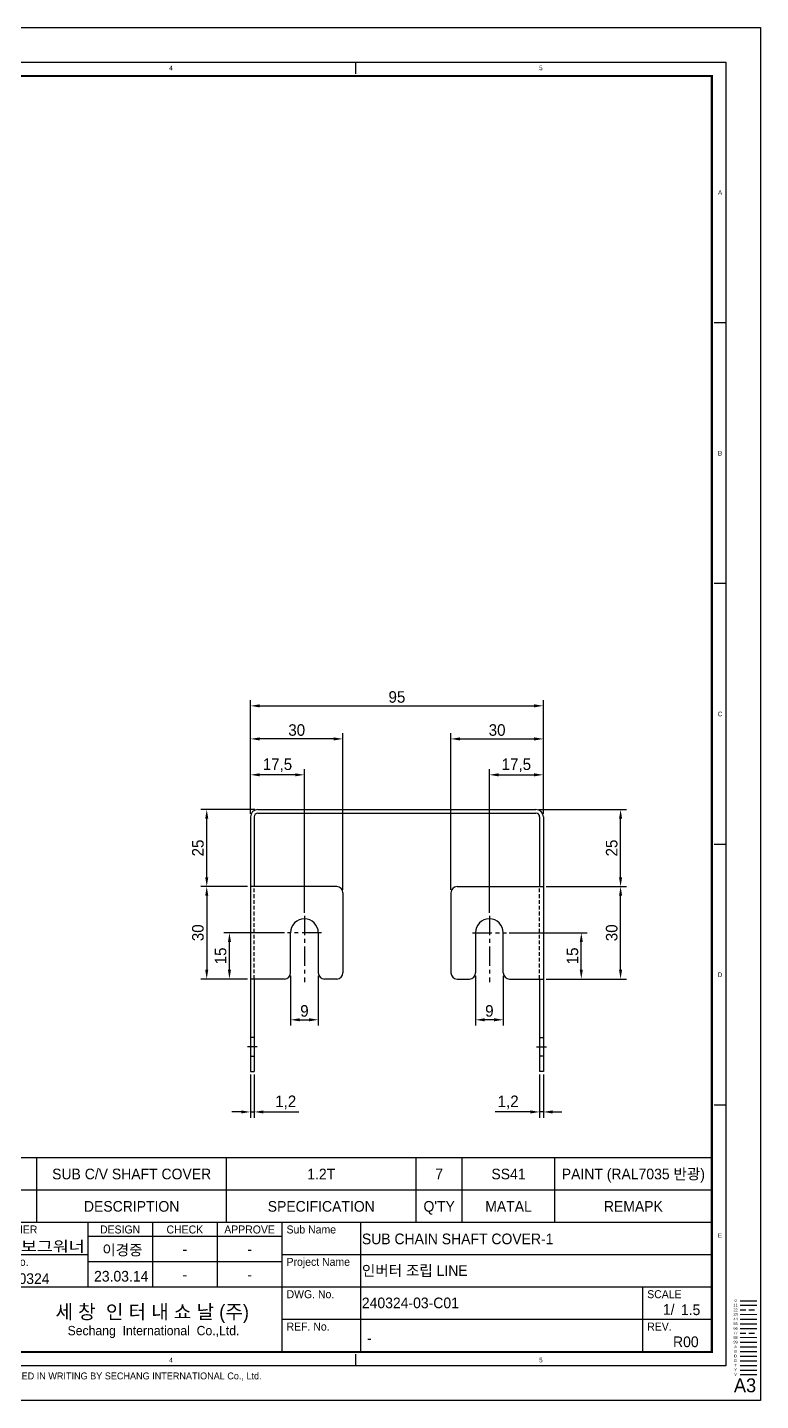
# Model space of a CAD drawing. Header units: inches. Extents: x 0 to 77285, y -118 to 40065.
# Drawn here: x 71737.1 to 71974.9, y 9227.5 to 9673 of the extents above; entities that cross this region are included whole.
import ezdxf
from ezdxf.enums import TextEntityAlignment as Align

# ---------------------------------------------------------------- set-up
doc = ezdxf.new("R2010")
doc.units = ezdxf.units.IN
doc.header["$LTSCALE"] = 5
doc.header["$MEASUREMENT"] = 0
for name, pattern in [('CENTER', [2, 1.25, -0.25, 0.25, -0.25]), ('HIDDEN', [0.375, 0.25, -0.125]), ('PHANTOM', [2.5, 1.25, -0.25, 0.25, -0.25, 0.25, -0.25])]:
    doc.linetypes.add(name, pattern=pattern)
for name, color, linetype in [('11', 1, 'CENTER'), ('22', 2, 'HIDDEN'), ('44', 4, 'Continuous'), ('55', 5, 'Continuous'), ('66', 6, 'PHANTOM'), ('77', 40, 'HIDDEN'), ('99', 181, 'Continuous'), ('A', 8, 'Continuous'), ('B', 123, 'Continuous'), ('D', 3, 'Continuous'), ('G', 231, 'Continuous'), ('T', 3, 'Continuous'), ('VV', 1, 'Continuous'), ('Y', 60, 'Continuous')]:
    doc.layers.add(name, color=color, linetype=linetype)
doc.layers.add('33', color=3, linetype='PHANTOM', lineweight=9)
doc.layers.add('88', color=35, linetype='Continuous', lineweight=5)
doc.styles.add('SCI', font='')
doc.styles.get('SCI').set_extended_font_data('Gulim')
doc.dimstyles.new('SCH', dxfattribs={"dimtxt": 2.5, "dimasz": 2, "dimexe": 1.25, "dimexo": 0.625, "dimtad": 1, "dimdec": 8, "dimtxsty": 'SCI', "dimcen": 2.5, "dimclrd": 4, "dimclre": 4, "dimclrt": 7, "dimadec": 8, "dimazin": 2, "dimtfac": 1, "dimtdec": 8, "dimtmove": 0, "dimatfit": 3, "dimfxl": 1, "dimarcsym": 0})

# ---------------------------------------------------------------- blocks, each defined once
blk = doc.blocks.new('J2')
for p, q in [((0, 2.25), (-2.6, 2.25)), ((-2.6, 2.25), (-1.3, 0)), ((-1.3, 0), (0, 2.25)), ((2.6, 2.25), (0, 2.25)), ((0, 2.25), (1.3, 0)), ((1.3, 0), (2.6, 2.25))]:
    blk.add_line(p, q)
blk = doc.blocks.new('J3')
for p, q in [((-3.9, 2.25), (-2.6, 0)), ((-1.3, 2.25), (-3.9, 2.25)), ((-2.6, 0), (-1.3, 2.25)), ((-1.3, 2.25), (0, 0)), ((1.3, 2.25), (-1.3, 2.25)), ((0, 0), (1.3, 2.25)), ((1.3, 2.25), (2.6, 0)), ((3.9, 2.25), (1.3, 2.25)), ((2.6, 0), (3.9, 2.25))]:
    blk.add_line(p, q)
blk = doc.blocks.new('A$C645fd8c3')
at = {"linetype": 'Continuous'}
h = blk.add_hatch(dxfattribs=at)
h.set_pattern_fill('ANSI31', color=5, scale=0.563055, style=0)
h.set_pattern_definition([(45, (-482.600826, -378.99261), (-0.04976753, 0.04976753), [])])
h.paths.add_polyline_path([(259.73, -279.27), (259.73, -276.17), (258.74, -276.17), (256.35, -278.56), (253.96, -276.17), (252.97, -276.17), (252.97, -279.27)])
h.paths.add_polyline_path([(252.97, -279.83), (252.97, -282.93), (259.73, -282.93), (259.73, -279.83)])
at = {"color": 2}
for p, q in [((12.5, -289.5), (12.5, -7.5)), ((12.5, -7.5), (412.5, -7.5)), ((92.5, -10), (92.5, -7.5)), ((172.5, -10), (172.5, -7.5)), ((252.5, -10), (252.5, -7.5)), ((332.5, -10), (332.5, -7.5)), ((412.5, -7.5), (412.5, -289.5)), ((15, -63.9), (12.5, -63.9)), ((412.5, -63.9), (410, -63.9)), ((15, -120.3), (12.5, -120.3)), ((412.5, -120.3), (410, -120.3)), ((15, -176.7), (12.5, -176.7)), ((412.5, -176.7), (410, -176.7)), ((15, -233.1), (12.5, -233.1)), ((412.5, -233.1), (410, -233.1)), ((92.5, -289.5), (92.5, -287)), ((172.5, -289.5), (172.5, -287)), ((252.5, -289.5), (252.5, -287)), ((332.5, -289.5), (332.5, -287)), ((412.5, -289.5), (12.5, -289.5))]:
    blk.add_line(p, q, dxfattribs=at)
at = {"color": 40}
for p, q in [((47.5, -18.5), (47.5, -10.5)), ((95.5, -18.5), (95.5, -10.5))]:
    blk.add_line(p, q, dxfattribs=at)
at = {"color": 7, "linetype": 'Continuous'}
blk.add_line((27.52, -27.62), (49.52, -27.62), dxfattribs=at)
for p, q in [((409.5, -244.5), (249.5, -244.5)), ((249.5, -244.5), (249.5, -251.5)), ((249.5, -286.5), (249.5, -251.5)), ((409.5, -251.5), (249.5, -251.5)), ((409.5, -258.5), (249.5, -258.5)), ((316.5, -258.5), (316.5, -286.5)), ((316.5, -261.5), (274.5, -261.5)), ((316.5, -267), (274.5, -267)), ((415.59, -275.4), (419.2, -275.4))]:
    blk.add_line(p, q)
at = {"color": 3}
for p, q in [((263.5, -251.5), (263.5, -244.5)), ((304.5, -251.5), (304.5, -244.5)), ((345.5, -251.5), (345.5, -244.5)), ((355.5, -251.5), (355.5, -244.5)), ((375.5, -251.5), (375.5, -244.5)), ((263.5, -258.5), (263.5, -251.5)), ((304.5, -258.5), (304.5, -251.5)), ((345.5, -258.5), (345.5, -251.5)), ((355.5, -258.5), (355.5, -251.5)), ((375.5, -258.5), (375.5, -251.5)), ((274.5, -258.5), (274.5, -272.5)), ((288.5, -258.5), (288.5, -272.5)), ((302.5, -258.5), (302.5, -272.5)), ((333.5, -258.5), (333.5, -286.5)), ((274.5, -265.5), (249.5, -265.5)), ((409.58, -265.5), (316.5, -265.5)), ((409.5, -272.5), (249.5, -272.5)), ((409.58, -279.5), (316.5, -279.5))]:
    blk.add_line(p, q, dxfattribs=at)
at = {"color": 5, "linetype": 'Continuous'}
for p, q in [((252.97, -276.17), (252.97, -279.27)), ((253.96, -276.17), (252.97, -276.17)), ((253.96, -276.17), (256.35, -278.56)), ((258.74, -276.17), (256.35, -278.56)), ((259.73, -276.17), (258.74, -276.17)), ((259.73, -279.27), (259.73, -276.17)), ((259.73, -279.27), (252.97, -279.27)), ((252.97, -279.83), (252.97, -282.93)), ((259.73, -279.83), (252.97, -279.83)), ((259.73, -282.93), (259.73, -279.83)), ((252.97, -282.93), (259.73, -282.93))]:
    blk.add_line(p, q, dxfattribs=at)
at = {"color": 40, "const_width": 0.5}
blk.add_lwpolyline([(15.5, -286.5), (15.5, -10.5), (409.5, -10.5), (409.5, -286.5)], close=True, dxfattribs=at)
at = {"color": 40}
blk.add_lwpolyline([(15.5, -18.5), (95.5, -18.5)], dxfattribs=at)
blk.add_lwpolyline([(33.52, -21.62, 1), (33.52, -33.62), (43.52, -33.62, 1), (43.52, -21.62)], format="xyb", close=True)
at = {"const_width": 0.257}
blk.add_lwpolyline([(193.31, -268.04), (209.91, -268.04)], dxfattribs=at)
at = {"color": 3}
blk.add_lwpolyline([(193.31, -267.35), (209.91, -267.35)], dxfattribs=at)
for centre, start, end in [((77.61, -27.99), 120, 240), ((91.22, -27.99), 300, 60)]:
    blk.add_arc(centre, 4.69, start, end)
at = {"layer": '11'}
blk.add_line((415.59, -276.4), (419.2, -276.4), dxfattribs=at)
at = {"layer": '22'}
blk.add_line((415.59, -277.4), (419.2, -277.4), dxfattribs=at)
at = {"layer": '33'}
blk.add_line((415.59, -278.4), (419.2, -278.4), dxfattribs=at)
at = {"layer": '44'}
blk.add_line((415.59, -279.4), (419.2, -279.4), dxfattribs=at)
at = {"layer": '55'}
blk.add_line((415.59, -280.4), (419.2, -280.4), dxfattribs=at)
at = {"layer": '66'}
blk.add_line((415.59, -281.4), (419.2, -281.4), dxfattribs=at)
at = {"layer": '77'}
blk.add_line((415.59, -282.4), (419.2, -282.4), dxfattribs=at)
at = {"layer": '88'}
blk.add_line((415.59, -283.4), (419.2, -283.4), dxfattribs=at)
at = {"layer": '99'}
blk.add_line((415.59, -284.4), (419.2, -284.4), dxfattribs=at)
at = {"layer": 'A'}
blk.add_line((415.59, -285.4), (419.2, -285.4), dxfattribs=at)
at = {"layer": 'B'}
blk.add_line((415.59, -286.4), (419.2, -286.4), dxfattribs=at)
at = {"layer": 'D'}
blk.add_line((415.59, -287.4), (419.2, -287.4), dxfattribs=at)
at = {"layer": 'Defpoints', "color": 1}
blk.add_lwpolyline([(0, -297), (0, 0), (420, 0), (420, -297)], close=True, dxfattribs=at)
at = {"layer": 'G'}
blk.add_line((415.59, -288.4), (419.2, -288.4), dxfattribs=at)
at = {"layer": 'T'}
for p, q in [((394.5, -272.5), (394.5, -286.5)), ((415.59, -289.4), (419.2, -289.4))]:
    blk.add_line(p, q, dxfattribs=at)
at = {"layer": 'VV'}
blk.add_line((415.59, -291.4), (419.2, -291.4), dxfattribs=at)
at = {"layer": 'Y'}
blk.add_line((415.59, -290.4), (419.2, -290.4), dxfattribs=at)
at = {"xscale": 2.34375, "yscale": 2.34375, "zscale": 2.34375}
for name, p in [('J2', (62.5, -31.03)), ('J3', (84.42, -31.03))]:
    blk.add_blockref(name, p, dxfattribs=at)
at = {"color": 2, "style": 'SCI'}
for s, p in [('1', (52.5, -8.75)), ('2', (132.5, -8.75)), ('3', (212.5, -8.75)), ('4', (292.5, -8.75)), ('5', (372.5, -8.75)), ('A', (13.75, -35.7)), ('A', (411.25, -35.7)), ('B', (13.75, -92.1)), ('B', (411.25, -92.1)), ('C', (13.75, -148.5)), ('C', (411.25, -148.5)), ('D', (13.75, -204.9)), ('D', (411.25, -204.9)), ('E', (13.75, -261.3)), ('E', (411.25, -261.3)), ('E', (411.25, -261.3)), ('1', (52.5, -288.25)), ('2', (132.5, -288.25)), ('3', (212.5, -288.25)), ('4', (292.5, -288.25)), ('5', (372.5, -288.25))]:
    blk.add_text(s, height=1, dxfattribs=at).set_placement(p, align=Align.MIDDLE_CENTER)
at = {"style": 'SCI'}
for s, height, p in [('Project No.', 4, (31.5, -14.5)), (',', 5.86, (69.61, -29.14)), ('NO.', 2.308, (256.5, -255)), ('DESCRIPTION', 2.3077, (284, -255)), ('SPECIFICATION', 2.3077, (325, -255)), ("Q'TY", 2.308, (350.5, -255)), ('MATAL', 2.308, (365.5, -255)), ('REMAPK', 2.308, (392.5, -255)), ('DESIGN', 1.731, (281.5, -260)), ('CHECK', 1.731, (295.5, -260)), ('APPROVE', 1.731, (309.5, -260)), ('이경중', 2.308, (282, -264.44)), ('-', 2.31, (295.5, -264.25)), ('-', 2.31, (309.5, -264.25)), ('세 창  인 터 내 쇼 날 (주)', 3.0296, (288.44, -277.82)), ('0', 0.6, (414.6, -275.37)), ('Sechang  International  Co.,Ltd.', 2.0198, (288.72, -281.87))]:
    blk.add_text(s, height=height, dxfattribs=at).set_placement(p, align=Align.MIDDLE_CENTER)
for s, height, p in [('CUSTOMER', 1.731, (250.65, -260)), ('Sub Name', 1.731, (317.5, -260)), ('Project No.', 1.7308, (250.5, -267)), ('Project Name', 1.7308, (317.5, -267)), ('DWG. No.', 1.731, (317.5, -274)), ('SCALE', 1.731, (395.5, -274)), ('REF. No.', 1.731, (317.5, -281)), ('REV.', 1.731, (395.5, -281))]:
    blk.add_text(s, height=height, dxfattribs=at).set_placement(p, align=Align.MIDDLE_LEFT)
at = {"color": 40, "style": 'SCI'}
for s, height, p in [('-', 2.31, (295.5, -269.75)), ('-', 2.31, (309.5, -269.75)), ('1/', 2.308, (400.15, -277.29))]:
    blk.add_text(s, height=height, dxfattribs=at).set_placement(p, align=Align.MIDDLE_CENTER)
at = {"color": 3, "linetype": 'Continuous', "style": 'SCI'}
for s, p in [('THIS DRAWING CONTAINS CONFIDENTIAL INFORMATION PROPRIETARY TO SECHANG INTERNATIONAL Co., Ltd  ', (12.11, -292.46)), ('IT MUST NOT BE REPRODUCED OR DISCLOSED TO OTHERS OR USED IN ANY OTHER WAY IN WHOLE OR PART EXCEPT AN AUTHORIZED IN WRITING BY SECHANG INTERNATIONAL Co., Ltd.', (131.88, -292.43))]:
    blk.add_text(s, height=1.5, dxfattribs=at).set_placement(p)
at = {"color": 2, "style": 'SCI'}
blk.add_text('A3', height=3, dxfattribs=at).set_placement((419.05, -296.11), align=Align.BOTTOM_RIGHT)
at = {"color": 40, "insert": (196.28, -263.89), "char_height": 3, "attachment_point": 1, "style": 'SCI'}
blk.add_mtext_dynamic_manual_height_columns('NOTE{\\W0.8;\\P1. 일반 가공 공차 : %%P0.05로 할 것.\\P2. 일반 모따기는 C0.5~1로 할 것.\\P3. 지시없는 모서리 R1.0로 할 것.}', width=205.982, gutter_width=1.29, heights=[0], dxfattribs=at)
at = {"layer": '11', "style": 'SCI'}
blk.add_text('11', height=0.6, dxfattribs=at).set_placement((414.6, -276.37), align=Align.MIDDLE_CENTER)
at = {"layer": '22', "style": 'SCI'}
blk.add_text('22', height=0.6, dxfattribs=at).set_placement((414.6, -277.37), align=Align.MIDDLE_CENTER)
at = {"layer": '33', "style": 'SCI'}
blk.add_text('33', height=0.6, dxfattribs=at).set_placement((414.6, -278.37), align=Align.MIDDLE_CENTER)
at = {"layer": '44', "style": 'SCI'}
blk.add_text('44', height=0.6, dxfattribs=at).set_placement((414.6, -279.37), align=Align.MIDDLE_CENTER)
at = {"layer": '55', "style": 'SCI'}
blk.add_text('55', height=0.6, dxfattribs=at).set_placement((414.6, -280.37), align=Align.MIDDLE_CENTER)
at = {"layer": '66', "style": 'SCI'}
blk.add_text('66', height=0.6, dxfattribs=at).set_placement((414.6, -281.37), align=Align.MIDDLE_CENTER)
at = {"layer": '77', "style": 'SCI'}
blk.add_text('77', height=0.6, dxfattribs=at).set_placement((414.6, -282.37), align=Align.MIDDLE_CENTER)
at = {"layer": '88', "style": 'SCI'}
blk.add_text('88', height=0.6, dxfattribs=at).set_placement((414.6, -283.37), align=Align.MIDDLE_CENTER)
at = {"layer": '99', "style": 'SCI'}
blk.add_text('99', height=0.6, dxfattribs=at).set_placement((414.6, -284.37), align=Align.MIDDLE_CENTER)
at = {"layer": 'A', "style": 'SCI'}
blk.add_text('A', height=0.6, dxfattribs=at).set_placement((414.6, -285.37), align=Align.MIDDLE_CENTER)
at = {"layer": 'B', "style": 'SCI'}
blk.add_text('B', height=0.6, dxfattribs=at).set_placement((414.6, -286.37), align=Align.MIDDLE_CENTER)
at = {"layer": 'D', "style": 'SCI'}
blk.add_text('D', height=0.6, dxfattribs=at).set_placement((414.6, -287.37), align=Align.MIDDLE_CENTER)
at = {"layer": 'G', "style": 'SCI'}
blk.add_text('G', height=0.6, dxfattribs=at).set_placement((414.6, -288.37), align=Align.MIDDLE_CENTER)
at = {"layer": 'T', "style": 'SCI'}
blk.add_text('T', height=0.6, dxfattribs=at).set_placement((414.6, -289.37), align=Align.MIDDLE_CENTER)
at = {"layer": 'VV', "style": 'SCI'}
blk.add_text('V', height=0.6, dxfattribs=at).set_placement((414.6, -291.37), align=Align.MIDDLE_CENTER)
at = {"layer": 'Y', "style": 'SCI'}
blk.add_text('Y', height=0.6, dxfattribs=at).set_placement((414.6, -290.37), align=Align.MIDDLE_CENTER)
blk = doc.blocks.new('A$C91ec27fa')
for p, q in [((2.4, 85), (92.6, 85)), ((0, 82.6), (0, 0)), ((1.2, 82.6), (1.2, 60)), ((2.4, 83.8), (92.6, 83.8)), ((93.8, 82.6), (93.8, 60)), ((95, 82.6), (95, 0)), ((28, 60), (0, 60)), ((30, 58), (30, 32)), ((65, 58), (65, 32)), ((67, 60), (95, 60)), ((13, 32), (13, 45)), ((22, 45), (22, 32)), ((73, 45), (73, 32)), ((82, 32), (82, 45)), ((11, 30), (0, 30)), ((1.2, 30), (1.2, 0)), ((28, 30), (24, 30)), ((67, 30), (71, 30)), ((84, 30), (95, 30)), ((93.8, 30), (93.8, 0)), ((0, 0), (1.2, 0)), ((95, 0), (93.8, 0))]:
    blk.add_line(p, q)
for centre, radius, start, end in [((2.4, 82.6), 2.4, 90, 180), ((92.6, 82.6), 2.4, 0, 90), ((2.4, 82.6), 1.2, 90, 180), ((92.6, 82.6), 1.2, 0, 90), ((28, 58), 2, 0, 90), ((67, 58), 2, 90, 180), ((17.5, 45), 4.5, 0, 180), ((77.5, 45), 4.5, 0, 180), ((11, 32), 2, 270, 0), ((24, 32, 0), 2, 180, 270), ((28, 32), 2, 270, 0), ((67, 32), 2, 180, 270), ((71, 32, 0), 2, 270, 0), ((84, 32), 2, 180, 270)]:
    blk.add_arc(centre, radius, start, end)
at = {"layer": '11'}
for p, q in [((17.5, 50.5), (17.5, 29)), ((77.5, 50.5), (77.5, 29)), ((23, 45), (12, 45)), ((72, 45), (83, 45)), ((2.2, 8), (-1, 8)), ((92.8, 8), (96, 8))]:
    blk.add_line(p, q, dxfattribs=at)
at = {"layer": '22'}
for p, q in [((1.2, 30), (1.2, 60)), ((93.8, 30), (93.8, 60)), ((1.2, 11), (0, 11)), ((93.8, 11), (95, 11)), ((0, 5), (1.2, 5)), ((95, 5), (93.8, 5))]:
    blk.add_line(p, q, dxfattribs=at)
blk = doc.blocks.new('*D1147')
at = {"color": 4, "lineweight": -2, "transparency": 16777216}
for p, q in [((71809.48, 9417.79), (71809.48, 9432.37)), ((71826.98, 9385.69), (71826.98, 9432.37)), ((71823.98, 9430.5), (71812.48, 9430.5))]:
    blk.add_line(p, q, dxfattribs=at)
at = {"color": 4, "transparency": 16777216}
for points in [[(71812.48, 9431), (71812.48, 9430), (71809.48, 9430.5)], [(71823.98, 9431), (71823.98, 9430), (71826.98, 9430.5)]]:
    blk.add_solid(points, dxfattribs=at)
at = {"layer": 'Defpoints', "color": 0, "transparency": 16777216}
for p in [(71809.48, 9430.5), (71809.48, 9416.85), (71826.98, 9384.75)]:
    blk.add_point(p, dxfattribs=at)
at = {"color": 7, "transparency": 16777216, "insert": (71818.23, 9433.59), "char_height": 3.75, "attachment_point": 5, "style": 'SCI'}
blk.add_mtext('17,5', dxfattribs=at)
blk = doc.blocks.new('*D1148')
at = {"color": 4, "lineweight": -2, "transparency": 16777216}
for p, q in [((71809.48, 9417.79), (71809.48, 9444.03)), ((71836.48, 9442.15), (71812.48, 9442.15)), ((71839.48, 9393.19), (71839.48, 9444.03))]:
    blk.add_line(p, q, dxfattribs=at)
at = {"color": 4, "transparency": 16777216}
for points in [[(71812.48, 9442.65), (71812.48, 9441.65), (71809.48, 9442.15)], [(71836.48, 9442.65), (71836.48, 9441.65), (71839.48, 9442.15)]]:
    blk.add_solid(points, dxfattribs=at)
at = {"layer": 'Defpoints', "color": 0, "transparency": 16777216}
for p in [(71809.48, 9442.15), (71809.48, 9416.85), (71839.48, 9392.25)]:
    blk.add_point(p, dxfattribs=at)
at = {"color": 7, "transparency": 16777216, "insert": (71824.48, 9445.01), "char_height": 3.75, "attachment_point": 5, "style": 'SCI'}
blk.add_mtext('30', dxfattribs=at)
blk = doc.blocks.new('*D1149')
at = {"color": 4, "lineweight": -2, "transparency": 16777216}
for p, q in [((71886.98, 9385.69), (71886.98, 9432.37)), ((71904.48, 9417.79), (71904.48, 9432.37)), ((71889.98, 9430.5), (71901.48, 9430.5))]:
    blk.add_line(p, q, dxfattribs=at)
at = {"color": 4, "transparency": 16777216}
for points in [[(71889.98, 9431), (71889.98, 9430), (71886.98, 9430.5)], [(71901.48, 9431), (71901.48, 9430), (71904.48, 9430.5)]]:
    blk.add_solid(points, dxfattribs=at)
at = {"layer": 'Defpoints', "color": 0, "transparency": 16777216}
for p in [(71904.48, 9430.5), (71904.48, 9416.85), (71886.98, 9384.75)]:
    blk.add_point(p, dxfattribs=at)
at = {"color": 7, "transparency": 16777216, "insert": (71895.73, 9433.59), "char_height": 3.75, "attachment_point": 5, "style": 'SCI'}
blk.add_mtext('17,5', dxfattribs=at)
blk = doc.blocks.new('*D1150')
at = {"color": 4, "lineweight": -2, "transparency": 16777216}
for p, q in [((71874.48, 9393.19), (71874.48, 9444.03)), ((71877.48, 9442.15), (71901.48, 9442.15)), ((71904.48, 9417.79), (71904.48, 9444.03))]:
    blk.add_line(p, q, dxfattribs=at)
at = {"color": 4, "transparency": 16777216}
for points in [[(71877.48, 9442.65), (71877.48, 9441.65), (71874.48, 9442.15)], [(71901.48, 9442.65), (71901.48, 9441.65), (71904.48, 9442.15)]]:
    blk.add_solid(points, dxfattribs=at)
at = {"layer": 'Defpoints', "color": 0, "transparency": 16777216}
for p in [(71904.48, 9442.15), (71904.48, 9416.85), (71874.48, 9392.25)]:
    blk.add_point(p, dxfattribs=at)
at = {"color": 7, "transparency": 16777216, "insert": (71889.48, 9445.01), "char_height": 3.75, "attachment_point": 5, "style": 'SCI'}
blk.add_mtext('30', dxfattribs=at)
blk = doc.blocks.new('*D1151')
at = {"color": 4, "lineweight": -2, "transparency": 16777216}
for p, q in [((71809.48, 9417.79), (71809.48, 9454.75)), ((71904.48, 9417.79), (71904.48, 9454.75)), ((71812.48, 9452.88), (71901.48, 9452.88))]:
    blk.add_line(p, q, dxfattribs=at)
at = {"color": 4, "transparency": 16777216}
for points in [[(71812.48, 9453.38), (71812.48, 9452.38), (71809.48, 9452.88)], [(71901.48, 9453.38), (71901.48, 9452.38), (71904.48, 9452.88)]]:
    blk.add_solid(points, dxfattribs=at)
at = {"layer": 'Defpoints', "color": 0, "transparency": 16777216}
for p in [(71904.48, 9452.88), (71809.48, 9416.85), (71904.48, 9416.85)]:
    blk.add_point(p, dxfattribs=at)
at = {"color": 7, "transparency": 16777216, "insert": (71856.98, 9455.74), "char_height": 3.75, "attachment_point": 5, "style": 'SCI'}
blk.add_mtext('95', dxfattribs=at)
blk = doc.blocks.new('*D1152')
at = {"color": 4, "lineweight": -2, "transparency": 16777216}
for p, q in [((71822.48, 9365.32), (71822.48, 9349.15)), ((71831.48, 9365.32), (71831.48, 9349.15)), ((71825.48, 9351.02), (71828.48, 9351.02))]:
    blk.add_line(p, q, dxfattribs=at)
at = {"color": 4, "transparency": 16777216}
for points in [[(71825.48, 9351.52), (71825.48, 9350.52), (71822.48, 9351.02)], [(71828.48, 9351.52), (71828.48, 9350.52), (71831.48, 9351.02)]]:
    blk.add_solid(points, dxfattribs=at)
at = {"layer": 'Defpoints', "color": 0, "transparency": 16777216}
for p in [(71822.48, 9366.25), (71831.48, 9366.25), (71831.48, 9351.02)]:
    blk.add_point(p, dxfattribs=at)
at = {"color": 7, "transparency": 16777216, "insert": (71826.98, 9353.88), "char_height": 3.75, "attachment_point": 5, "style": 'SCI'}
blk.add_mtext('9', dxfattribs=at)
blk = doc.blocks.new('*D1153')
at = {"color": 4, "lineweight": -2, "transparency": 16777216}
for p, q in [((71882.48, 9365.32), (71882.48, 9349.15)), ((71891.48, 9365.32), (71891.48, 9349.15)), ((71888.48, 9351.02), (71885.48, 9351.02))]:
    blk.add_line(p, q, dxfattribs=at)
at = {"color": 4, "transparency": 16777216}
for points in [[(71885.48, 9351.52), (71885.48, 9350.52), (71882.48, 9351.02)], [(71888.48, 9351.52), (71888.48, 9350.52), (71891.48, 9351.02)]]:
    blk.add_solid(points, dxfattribs=at)
at = {"layer": 'Defpoints', "color": 0, "transparency": 16777216}
for p in [(71882.48, 9366.25), (71891.48, 9366.25), (71882.48, 9351.02)]:
    blk.add_point(p, dxfattribs=at)
at = {"color": 7, "transparency": 16777216, "insert": (71886.98, 9353.88), "char_height": 3.75, "attachment_point": 5, "style": 'SCI'}
blk.add_mtext('9', dxfattribs=at)
blk = doc.blocks.new('*D1154')
at = {"color": 4, "lineweight": -2, "transparency": 16777216}
for p, q in [((71903.28, 9333.32), (71903.28, 9319.25)), ((71904.48, 9333.32), (71904.48, 9319.25)), ((71900.28, 9321.12), (71888.84, 9321.12)), ((71904.48, 9321.12), (71903.28, 9321.12)), ((71907.48, 9321.12), (71910.48, 9321.12))]:
    blk.add_line(p, q, dxfattribs=at)
at = {"color": 4, "transparency": 16777216}
for points in [[(71900.28, 9321.62), (71900.28, 9320.62), (71903.28, 9321.12)], [(71907.48, 9321.62), (71907.48, 9320.62), (71904.48, 9321.12)]]:
    blk.add_solid(points, dxfattribs=at)
at = {"layer": 'Defpoints', "color": 0, "transparency": 16777216}
for p in [(71903.28, 9334.25), (71904.48, 9334.25), (71903.28, 9321.12)]:
    blk.add_point(p, dxfattribs=at)
at = {"color": 7, "transparency": 16777216, "insert": (71893.06, 9324.22), "char_height": 3.75, "attachment_point": 5, "style": 'SCI'}
blk.add_mtext('1,2', dxfattribs=at)
blk = doc.blocks.new('*D1155')
at = {"color": 4, "lineweight": -2, "transparency": 16777216}
for p, q in [((71809.48, 9333.32), (71809.48, 9319.25)), ((71810.68, 9333.32), (71810.68, 9319.25)), ((71806.48, 9321.12), (71803.48, 9321.12)), ((71809.48, 9321.12), (71810.68, 9321.12)), ((71813.68, 9321.12), (71825.12, 9321.12))]:
    blk.add_line(p, q, dxfattribs=at)
at = {"color": 4, "transparency": 16777216}
for points in [[(71806.48, 9321.62), (71806.48, 9320.62), (71809.48, 9321.12)], [(71813.68, 9321.62), (71813.68, 9320.62), (71810.68, 9321.12)]]:
    blk.add_solid(points, dxfattribs=at)
at = {"layer": 'Defpoints', "color": 0, "transparency": 16777216}
for p in [(71809.48, 9334.25), (71810.68, 9334.25), (71810.68, 9321.12)]:
    blk.add_point(p, dxfattribs=at)
at = {"color": 7, "transparency": 16777216, "insert": (71820.9, 9324.22), "char_height": 3.75, "attachment_point": 5, "style": 'SCI'}
blk.add_mtext('1,2', dxfattribs=at)
blk = doc.blocks.new('*D1156')
at = {"color": 4, "lineweight": -2, "transparency": 16777216}
for p, q in [((71893.42, 9379.25), (71918.67, 9379.25)), ((71916.79, 9367.25), (71916.79, 9376.25)), ((71905.42, 9364.25), (71918.67, 9364.25))]:
    blk.add_line(p, q, dxfattribs=at)
at = {"color": 4, "transparency": 16777216}
for points in [[(71916.29, 9376.25), (71917.29, 9376.25), (71916.79, 9379.25)], [(71916.29, 9367.25), (71917.29, 9367.25), (71916.79, 9364.25)]]:
    blk.add_solid(points, dxfattribs=at)
at = {"layer": 'Defpoints', "color": 0, "transparency": 16777216}
for p in [(71892.48, 9379.25), (71916.79, 9379.25), (71904.48, 9364.25)]:
    blk.add_point(p, dxfattribs=at)
at = {"color": 7, "transparency": 16777216, "insert": (71913.93, 9371.75), "char_height": 3.75, "attachment_point": 5, "rotation": 90, "style": 'SCI'}
blk.add_mtext('15', dxfattribs=at)
blk = doc.blocks.new('*D1157')
at = {"color": 4, "lineweight": -2, "transparency": 16777216}
for p, q in [((71905.42, 9394.25), (71931.41, 9394.25)), ((71929.53, 9367.25), (71929.53, 9391.25)), ((71905.42, 9364.25), (71931.41, 9364.25))]:
    blk.add_line(p, q, dxfattribs=at)
at = {"color": 4, "transparency": 16777216}
for points in [[(71929.03, 9391.25), (71930.03, 9391.25), (71929.53, 9394.25)], [(71929.03, 9367.25), (71930.03, 9367.25), (71929.53, 9364.25)]]:
    blk.add_solid(points, dxfattribs=at)
at = {"layer": 'Defpoints', "color": 0, "transparency": 16777216}
for p in [(71904.48, 9394.25), (71929.53, 9394.25), (71904.48, 9364.25)]:
    blk.add_point(p, dxfattribs=at)
at = {"color": 7, "transparency": 16777216, "insert": (71926.67, 9379.25), "char_height": 3.75, "attachment_point": 5, "rotation": 90, "style": 'SCI'}
blk.add_mtext('30', dxfattribs=at)
blk = doc.blocks.new('*D1158')
at = {"color": 4, "lineweight": -2, "transparency": 16777216}
for p, q in [((71903.02, 9419.25), (71931.41, 9419.25)), ((71929.53, 9397.25), (71929.53, 9416.25)), ((71905.42, 9394.25), (71931.41, 9394.25))]:
    blk.add_line(p, q, dxfattribs=at)
at = {"color": 4, "transparency": 16777216}
for points in [[(71929.03, 9416.25), (71930.03, 9416.25), (71929.53, 9419.25)], [(71929.03, 9397.25), (71930.03, 9397.25), (71929.53, 9394.25)]]:
    blk.add_solid(points, dxfattribs=at)
at = {"layer": 'Defpoints', "color": 0, "transparency": 16777216}
for p in [(71902.08, 9419.25), (71929.53, 9419.25), (71904.48, 9394.25)]:
    blk.add_point(p, dxfattribs=at)
at = {"color": 7, "transparency": 16777216, "insert": (71926.67, 9406.75), "char_height": 3.75, "attachment_point": 5, "rotation": 90, "style": 'SCI'}
blk.add_mtext('25', dxfattribs=at)
blk = doc.blocks.new('*D1159')
at = {"color": 4, "lineweight": -2, "transparency": 16777216}
for p, q in [((71810.94, 9419.25), (71793.42, 9419.25)), ((71795.29, 9397.25), (71795.29, 9416.25)), ((71808.54, 9394.25), (71793.42, 9394.25))]:
    blk.add_line(p, q, dxfattribs=at)
at = {"color": 4, "transparency": 16777216}
for points in [[(71794.79, 9416.25), (71795.79, 9416.25), (71795.29, 9419.25)], [(71794.79, 9397.25), (71795.79, 9397.25), (71795.29, 9394.25)]]:
    blk.add_solid(points, dxfattribs=at)
at = {"layer": 'Defpoints', "color": 0, "transparency": 16777216}
for p in [(71795.29, 9419.25), (71811.88, 9419.25), (71809.48, 9394.25)]:
    blk.add_point(p, dxfattribs=at)
at = {"color": 7, "transparency": 16777216, "insert": (71792.43, 9406.75), "char_height": 3.75, "attachment_point": 5, "rotation": 90, "style": 'SCI'}
blk.add_mtext('25', dxfattribs=at)
blk = doc.blocks.new('*D1160')
at = {"color": 4, "lineweight": -2, "transparency": 16777216}
for p, q in [((71808.54, 9394.25), (71793.42, 9394.25)), ((71795.29, 9391.25), (71795.29, 9367.25)), ((71808.54, 9364.25), (71793.42, 9364.25))]:
    blk.add_line(p, q, dxfattribs=at)
at = {"color": 4, "transparency": 16777216}
for points in [[(71794.79, 9391.25), (71795.79, 9391.25), (71795.29, 9394.25)], [(71794.79, 9367.25), (71795.79, 9367.25), (71795.29, 9364.25)]]:
    blk.add_solid(points, dxfattribs=at)
at = {"layer": 'Defpoints', "color": 0, "transparency": 16777216}
for p in [(71809.48, 9394.25), (71795.29, 9364.25), (71809.48, 9364.25)]:
    blk.add_point(p, dxfattribs=at)
at = {"color": 7, "transparency": 16777216, "insert": (71792.43, 9379.25), "char_height": 3.75, "attachment_point": 5, "rotation": 90, "style": 'SCI'}
blk.add_mtext('30', dxfattribs=at)
blk = doc.blocks.new('*D1161')
at = {"color": 4, "lineweight": -2, "transparency": 16777216}
for p, q in [((71820.54, 9379.25), (71800.78, 9379.25)), ((71802.66, 9367.25), (71802.66, 9376.25)), ((71808.54, 9364.25), (71800.78, 9364.25))]:
    blk.add_line(p, q, dxfattribs=at)
at = {"color": 4, "transparency": 16777216}
for points in [[(71802.16, 9376.25), (71803.16, 9376.25), (71802.66, 9379.25)], [(71802.16, 9367.25), (71803.16, 9367.25), (71802.66, 9364.25)]]:
    blk.add_solid(points, dxfattribs=at)
at = {"layer": 'Defpoints', "color": 0, "transparency": 16777216}
for p in [(71802.66, 9379.25), (71821.48, 9379.25), (71809.48, 9364.25)]:
    blk.add_point(p, dxfattribs=at)
at = {"color": 7, "transparency": 16777216, "insert": (71799.79, 9371.75), "char_height": 3.75, "attachment_point": 5, "rotation": 90, "style": 'SCI'}
blk.add_mtext('15', dxfattribs=at)

msp = doc.modelspace()

# ---------------------------------------------------------------- block references
at = {"color": 3, "xscale": 1.5, "yscale": 1.5, "zscale": 1.5}
msp.add_blockref('A$C645fd8c3', (71344.93503237, 9672.98436851), dxfattribs=at)
msp.add_blockref('A$C91ec27fa', (71809.47988485, 9334.25335017))

# ---------------------------------------------------------------- texts
at = {"style": 'SCI'}
for s, height, p in [('SUB C/V SHAFT COVER', 3.4615384615, (71770.93503237, 9300.98436851)), ('1.2T', 3.461538462, (71832.43503237, 9300.98436851)), ('7', 3.46153846, (71870.68503237, 9300.98436851)), ('SS41', 3.461538462, (71893.18503237, 9300.98436851)), ('PAINT (RAL7035 반광)', 3.4615384615, (71933.68503237, 9300.98436851))]:
    msp.add_text(s, height=height, dxfattribs=at).set_placement(p, align=Align.MIDDLE_CENTER)
at = {"color": 40, "style": 'SCI'}
for s, height, p in [('SUB CHAIN SHAFT COVER-1', 3.4615384615, (71845.61560935, 9279.92814823)), ('인버터 조립 LINE', 3.4615384615, (71845.61560935, 9269.65891746)), ('240324-03-C01', 3.4615384615, (71845.61560935, 9259.15891746)), ('1.5', 3.461538462, (71949.12094178, 9256.93629159)), ('-', 3.46153846, (71847.27861306, 9247.73436851))]:
    msp.add_text(s, height=height, dxfattribs=at).set_placement(p, align=Align.MIDDLE_LEFT)
at = {"color": 40, "style": 'SCI', "width": 1.12551}
msp.add_text('A&G_보그워너', height=3.461538462, dxfattribs=at).set_placement((71720.6212795, 9275.77780312), (71755.6956099, 9275.77780312), align=Align.FIT)
at = {"color": 40, "style": 'SCI'}
for s, p in [('240324', (71736.74981624, 9267.03244543)), ('23.03.14', (71767.549405, 9267.81129159)), ('R00', (71950.70426314, 9246.5516762))]:
    msp.add_text(s, height=3.461538462, dxfattribs=at).set_placement(p, align=Align.MIDDLE_CENTER)

# ---------------------------------------------------------------- dimensions: what is measured, and where the dimension line sits
for base, p1, p2, picture, middle in [((71904.4798848467, 9452.8757110354), (71809.4798848467, 9416.8533501698), (71904.4798848467, 9416.8533501698), '*D1151', (71856.9798848467, 9455.7356477864)), ((71809.4798848467, 9442.1541045115), (71839.4798848467, 9392.2533501697), (71809.4798848467, 9416.8533501698), '*D1148', (71824.4798848467, 9445.0140412625)), ((71904.4798848467, 9442.1541045115), (71874.4798848467, 9392.2533501697), (71904.4798848467, 9416.8533501698), '*D1150', (71889.4798848467, 9445.0140412625)), ((71809.4798848467, 9430.4984777244), (71826.9798848467, 9384.7533501697), (71809.4798848467, 9416.8533501698), '*D1147', (71818.2298848467, 9433.5931015593)), ((71904.4798848467, 9430.4984777244), (71886.9798848467, 9384.7533501697), (71904.4798848467, 9416.8533501698), '*D1149', (71895.7298848467, 9433.5931015593)), ((71831.4798848467, 9351.0230910878), (71822.4798848467, 9366.2533501697), (71831.4798848467, 9366.2533501698), '*D1152', (71826.9798848467, 9353.8830278388)), ((71882.4798848467, 9351.0230910878), (71891.4798848467, 9366.2533501697), (71882.4798848467, 9366.2533501698), '*D1153', (71886.9798848467, 9353.8830278388)), ((71810.67988485, 9321.12299387), (71809.47988485, 9334.25335017), (71810.67988485, 9334.25335017), '*D1155', (71820.90050735, 9324.21761771)), ((71903.27988485, 9321.12299387), (71904.47988485, 9334.25335017), (71903.27988485, 9334.25335017), '*D1154', (71893.05926234, 9324.21761771))]:
    dim = msp.add_linear_dim(base=base, p1=p1, p2=p2, dimstyle='SCH', override={"dimscale": 1.5, "dimcen": 1})
    dim.commit()
    dim.dimension.update_dxf_attribs({"geometry": picture, "text_midpoint": middle})
for base, p1, p2, picture, middle in [((71795.2926055543, 9419.2533501698), (71809.4798848467, 9394.2533501698), (71811.8798848467, 9419.2533501697), '*D1159', (71792.4326688033, 9406.7533501697)), ((71929.5337752208, 9419.2533501698), (71904.4798848467, 9394.2533501698), (71902.0798848467, 9419.2533501697), '*D1158', (71926.6738384698, 9406.7533501697)), ((71795.2926055544, 9364.2533501698), (71809.4798848467, 9394.2533501698), (71809.4798848467, 9364.2533501697), '*D1160', (71792.4326688034, 9379.2533501697)), ((71929.5337752208, 9394.2533501698), (71904.4798848467, 9364.2533501697), (71904.4798848467, 9394.2533501698), '*D1157', (71926.6738384698, 9379.2533501697)), ((71802.6580718101, 9379.2533501698), (71809.4798848467, 9364.2533501697), (71821.4798848467, 9379.2533501697), '*D1161', (71799.7931417168, 9371.7533501697)), ((71916.7928182612, 9379.2533501698), (71904.4798848467, 9364.2533501697), (71892.4798848467, 9379.2533501697), '*D1156', (71913.927888168, 9371.7533501697))]:
    dim = msp.add_linear_dim(base=base, p1=p1, p2=p2, angle=90, dimstyle='SCH', override={"dimscale": 1.5, "dimcen": 1})
    dim.commit()
    dim.dimension.update_dxf_attribs({"geometry": picture, "text_midpoint": middle})

doc.saveas('drawing.dxf')
